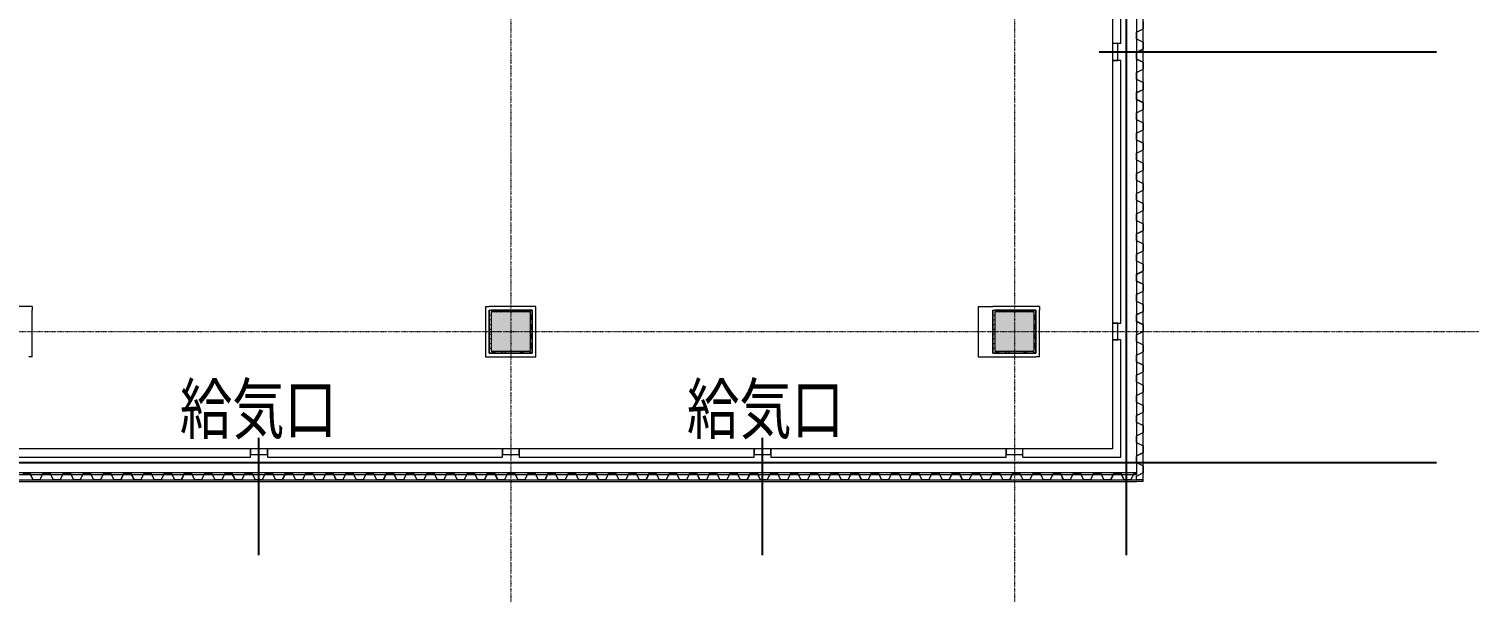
# Model space of a CAD drawing. Extents: x -32000 to 290600, y -29000 to 131250.
# Drawn here: x 243987 to 269727, y -4663 to 5416 of the extents above; entities that cross this region are included whole.
import ezdxf
from ezdxf.enums import TextEntityAlignment as Align

# ---------------------------------------------------------------- set-up
doc = ezdxf.new("R2010")
doc.units = 0
doc.header["$LTSCALE"] = 10
for name, pattern in [('H12PL2$0$JJP_三點線', [0.9, 0.3, -0.15, 0, -0.15, 0, -0.15, 0, -0.15]), ('XFM7P20ICA$0$CENTERK3', [2.749, 2.5, -0.083, 0.083, -0.083]), ('XFM7P20ICA$0$H12PL2$0$JJP_三點線', [0.9, 0.3, -0.15, 0, -0.15, 0, -0.15, 0, -0.15])]:
    doc.linetypes.add(name, pattern=pattern)
for name, color, linetype in [('H12PL2$0$A-WALL-EX', 252, 'Continuous'), ('H12PL2$0$A-WALL-IN', 252, 'Continuous'), ('H12PL2$0$S-COL', 252, 'Continuous'), ('H12PL2$0$S-GRID', 252, 'Continuous'), ('XFM7P20ICA$0$H12PL2$0$A-WALL-EX', 252, 'Continuous'), ('XFM7P20ICA$0$H12PL2$0$A-WALL-IN', 252, 'Continuous'), ('XFM7P20ICA$0$H12PL2$0$Hattch', 252, 'Continuous'), ('XFM7P20ICA$0$H12PL2$0$S-COL', 252, 'Continuous'), ('XFM7P20ICA$0$H12PL2$0$S-GRID', 252, 'Continuous'), ('XFM7P20ICA$0$K-SIN', 252, 'XFM7P20ICA$0$CENTERK3'), ('XFM7P20ICA$0$TEXT2', 252, 'Continuous')]:
    doc.layers.add(name, color=color, linetype=linetype)
doc.styles.add('XFM7P20ICA$0$TEXT', font='romans.shx', dxfattribs={"width": 0.85, "bigfont": 'BIGFONT.shx'})

# ---------------------------------------------------------------- blocks, each defined once
blk = doc.blocks.new('H12PL2')
at = {"layer": 'H12PL2$0$A-WALL-EX', "lineweight": 0, "flags": 128}
for points in [[(263780, 21040), (263780, -2565)], [(263900, -2685), (263900, 21040)], [(263780, -2565), (243220, -2565)], [(243100, -2685), (263780, -2685)], [(263900, -2685), (263780, -2685)]]:
    blk.add_lwpolyline(points, dxfattribs=at)
at = {"layer": 'H12PL2$0$A-WALL-IN', "lineweight": 0, "flags": 128}
for points in [[(263350, 7025), (263350, 5150)], [(263500, 5150), (263500, 7175)], [(263450, 5150), (263350, 5150)], [(263350, 5150), (263350, 4850)], [(263500, 5150), (263350, 5150)], [(263450, 4850), (263450, 5150)], [(263350, 4850), (263450, 4850)], [(263500, 4850), (263350, 4850)], [(263350, 4850), (263350, 150)], [(263500, 150), (263500, 4850)], [(244050, 450), (243215, 450)], [(244050, 450), (244050, 385)], [(244050, -450), (244050, 385)], [(252150, 450), (252215, 450)], [(252150, 450), (252150, -450)], [(252985, 450), (252215, 450)], [(252215, 385), (252985, 385)], [(252215, -385), (252215, 385)], [(252215, 385), (252250, 385)], [(252215, 385), (252215, -385)], [(252950, 385), (252250, 385)], [(252985, 385), (252950, 385)], [(253050, 450), (252985, 450)], [(252985, 385), (252985, -385)], [(252985, -350), (252985, 385)], [(253050, -385), (253050, 450)], [(260950, 450), (261215, 450)], [(260950, 450), (260950, -450)], [(262050, 450), (261215, 450)], [(261215, -385), (261215, 385)], [(261215, 385), (261985, 385)], [(261215, 385), (261250, 385)], [(261215, 385), (261215, -385)], [(261950, 385), (261250, 385)], [(261985, 385), (261950, 385)], [(261985, 385), (261985, -385)], [(261985, -350), (261985, 385)], [(262050, 450), (262050, 385)], [(262050, -450), (262050, 385)], [(263450, 150), (263350, 150)], [(263350, 150), (263350, -150)], [(263350, 150), (263500, 150)], [(263450, -150), (263450, 150)], [(263350, -150), (263450, -150)], [(263500, -150), (263350, -150)], [(263350, -150), (263350, -2100)], [(263500, -2100), (263500, -150)], [(244050, -450), (243985, -450)], [(252150, -450), (252215, -450)], [(252985, -385), (252215, -385)], [(252215, -385), (252250, -385)], [(252215, -450), (253050, -450)], [(252250, -385), (252985, -385)], [(252985, -385), (252985, -350)], [(253050, -450), (253050, -385)], [(260950, -450), (261215, -450)], [(261985, -385), (261215, -385)], [(261215, -385), (261250, -385)], [(261215, -450), (261985, -450)], [(261250, -385), (261985, -385)], [(261985, -385), (261985, -350)], [(262050, -450), (261985, -450)], [(247950, -2100), (243550, -2100)], [(243550, -2250), (247950, -2250)], [(248250, -2100), (247950, -2100)], [(247950, -2100), (247950, -2200)], [(247950, -2250), (247950, -2100)], [(247950, -2200), (248250, -2200)], [(248250, -2200), (248250, -2100)], [(252450, -2100), (248250, -2100)], [(248250, -2100), (248250, -2250)], [(248250, -2250), (252450, -2250)], [(252750, -2100), (252450, -2100)], [(252450, -2100), (252450, -2200)], [(252450, -2250), (252450, -2100)], [(252450, -2200), (252750, -2200)], [(252750, -2200), (252750, -2100)], [(256950, -2100), (252750, -2100)], [(252750, -2100), (252750, -2250)], [(252750, -2250), (256950, -2250)], [(257250, -2100), (256950, -2100)], [(256950, -2100), (256950, -2200)], [(256950, -2250), (256950, -2100)], [(256950, -2200), (257250, -2200)], [(257250, -2200), (257250, -2100)], [(261450, -2100), (257250, -2100)], [(257250, -2100), (257250, -2250)], [(257250, -2250), (261450, -2250)], [(261750, -2100), (261450, -2100)], [(261450, -2100), (261450, -2200)], [(261450, -2250), (261450, -2100)], [(261450, -2200), (261750, -2200)], [(261750, -2200), (261750, -2100)], [(263350, -2100), (261750, -2100)], [(261750, -2250), (261750, -2100)], [(261750, -2250), (263500, -2250)], [(263500, -2250), (263500, -2100)]]:
    blk.add_lwpolyline(points, dxfattribs=at)
at = {"layer": 'H12PL2$0$S-COL', "lineweight": 0, "flags": 128}
for points in [[(252250, -350), (252950, -350), (252950, 350), (252250, 350)], [(261250, -350), (261950, -350), (261950, 350), (261250, 350)]]:
    blk.add_lwpolyline(points, close=True, dxfattribs=at)
at = {"layer": 'H12PL2$0$S-GRID', "linetype": 'H12PL2$0$JJP_三點線', "lineweight": 0}
for p, q in [((252600, 128250), (252600, -28000)), ((261600, 128250), (261600, -28000)), ((-29000, 0), (289600, 0))]:
    blk.add_line(p, q, dxfattribs=at)
blk = doc.blocks.new('XFM7P20ICA$0$H12PL2')
at = {"layer": 'XFM7P20ICA$0$H12PL2$0$Hattch', "linetype": 'Continuous', "lineweight": 0}
for points in [[(252250, -350), (252950, -350), (252950, 350), (252250, 350)], [(261250, -350), (261950, -350), (261950, 350), (261250, 350)]]:
    blk.add_hatch(color=256, dxfattribs=at).paths.add_polyline_path(points)
at = {"layer": 'XFM7P20ICA$0$H12PL2$0$A-WALL-EX', "lineweight": 0, "flags": 128}
for points in [[(263780, 21075), (263780, -2530)], [(263900, -2650), (263900, 21075)], [(263780, -2530), (243220, -2530)], [(243100, -2650), (263780, -2650)], [(263900, -2650), (263780, -2650)]]:
    blk.add_lwpolyline(points, dxfattribs=at)
at = {"layer": 'XFM7P20ICA$0$H12PL2$0$A-WALL-IN', "lineweight": 0, "flags": 128}
for points in [[(263350, 7025), (263350, 5150)], [(263500, 5150), (263500, 7175)], [(263450, 5150), (263350, 5150)], [(263350, 5150), (263350, 4850)], [(263500, 5150), (263350, 5150)], [(263450, 4850), (263450, 5150)], [(263350, 4850), (263450, 4850)], [(263500, 4850), (263350, 4850)], [(263350, 4850), (263350, 150)], [(263500, 150), (263500, 4850)], [(244050, 450), (243215, 450)], [(244050, 450), (244050, 385)], [(244050, -450), (244050, 385)], [(252150, 450), (252215, 450)], [(252150, 450), (252150, -450)], [(252985, 450), (252215, 450)], [(252215, 385), (252985, 385)], [(252215, -385), (252215, 385)], [(252215, 385), (252250, 385)], [(252215, 385), (252215, -385)], [(252950, 385), (252250, 385)], [(252985, 385), (252950, 385)], [(253050, 450), (252985, 450)], [(252985, 385), (252985, -385)], [(252985, -350), (252985, 385)], [(253050, -385), (253050, 450)], [(260950, 450), (261215, 450)], [(260950, 450), (260950, -450)], [(262050, 450), (261215, 450)], [(261215, -385), (261215, 385)], [(261215, 385), (261985, 385)], [(261215, 385), (261250, 385)], [(261215, 385), (261215, -385)], [(261950, 385), (261250, 385)], [(261985, 385), (261950, 385)], [(261985, 385), (261985, -385)], [(261985, -350), (261985, 385)], [(262050, 450), (262050, 385)], [(262050, -450), (262050, 385)], [(263450, 150), (263350, 150)], [(263350, 150), (263350, -150)], [(263350, 150), (263500, 150)], [(263450, -150), (263450, 150)], [(263350, -150), (263450, -150)], [(263500, -150), (263350, -150)], [(263350, -150), (263350, -2100)], [(263500, -2100), (263500, -150)], [(244050, -450), (243985, -450)], [(252150, -450), (252215, -450)], [(252985, -385), (252215, -385)], [(252215, -385), (252250, -385)], [(252215, -450), (253050, -450)], [(252250, -385), (252985, -385)], [(252985, -385), (252985, -350)], [(253050, -450), (253050, -385)], [(260950, -450), (261215, -450)], [(261985, -385), (261215, -385)], [(261215, -385), (261250, -385)], [(261215, -450), (261985, -450)], [(261250, -385), (261985, -385)], [(261985, -385), (261985, -350)], [(262050, -450), (261985, -450)], [(247950, -2100), (243550, -2100)], [(243550, -2250), (247950, -2250)], [(248250, -2100), (247950, -2100)], [(247950, -2100), (247950, -2200)], [(247950, -2250), (247950, -2100)], [(247950, -2200), (248250, -2200)], [(248250, -2200), (248250, -2100)], [(252450, -2100), (248250, -2100)], [(248250, -2100), (248250, -2250)], [(248250, -2250), (252450, -2250)], [(252750, -2100), (252450, -2100)], [(252450, -2100), (252450, -2200)], [(252450, -2250), (252450, -2100)], [(252450, -2200), (252750, -2200)], [(252750, -2200), (252750, -2100)], [(256950, -2100), (252750, -2100)], [(252750, -2100), (252750, -2250)], [(252750, -2250), (256950, -2250)], [(257250, -2100), (256950, -2100)], [(256950, -2100), (256950, -2200)], [(256950, -2250), (256950, -2100)], [(256950, -2200), (257250, -2200)], [(257250, -2200), (257250, -2100)], [(261450, -2100), (257250, -2100)], [(257250, -2100), (257250, -2250)], [(257250, -2250), (261450, -2250)], [(261750, -2100), (261450, -2100)], [(261450, -2100), (261450, -2200)], [(261450, -2250), (261450, -2100)], [(261450, -2200), (261750, -2200)], [(261750, -2200), (261750, -2100)], [(263350, -2100), (261750, -2100)], [(261750, -2250), (261750, -2100)], [(261750, -2250), (263500, -2250)], [(263500, -2250), (263500, -2100)]]:
    blk.add_lwpolyline(points, dxfattribs=at)
at = {"layer": 'XFM7P20ICA$0$H12PL2$0$Hattch', "lineweight": 0}
for p, q in [((263780, 5356.41), (263898.32, 5415.57)), ((263781.68, 5355.38), (263900, 5414.54)), ((263900, 5539.33), (263900, 5415.57)), ((263780, 5236.41), (263780, 5356.41)), ((263780, 5236.41), (263898.32, 5177.25)), ((263781.68, 5237.45), (263781.68, 5355.38)), ((263781.68, 5237.45), (263900, 5178.29)), ((263898.32, 5055.57), (263898.32, 5177.25)), ((263900, 5178.29), (263900, 5054.54)), ((263780, 4995.38), (263898.32, 5054.54)), ((263780, 4875.38), (263780, 4995.38)), ((263781.68, 4994.34), (263900, 5053.5)), ((263781.68, 4876.41), (263781.68, 4994.34)), ((263780, 4875.38), (263898.32, 4816.22)), ((263780, 4634.34), (263898.32, 4693.5)), ((263780, 4514.34), (263780, 4634.34)), ((263781.68, 4876.41), (263900, 4817.25)), ((263781.68, 4633.3), (263900, 4692.46)), ((263781.68, 4515.38), (263781.68, 4633.3)), ((263898.32, 4694.54), (263898.32, 4816.22)), ((263900, 4817.25), (263900, 4693.5)), ((263780, 4514.34), (263898.32, 4455.18)), ((263781.68, 4515.38), (263900, 4456.22)), ((263898.32, 4333.5), (263898.32, 4455.18)), ((263900, 4456.22), (263900, 4332.46)), ((263780, 4273.3), (263898.32, 4332.46)), ((263780, 4153.3), (263780, 4273.3)), ((263780, 4153.3), (263898.32, 4094.14)), ((263781.68, 4272.26), (263900, 4331.42)), ((263781.68, 4154.34), (263781.68, 4272.26)), ((263781.68, 4154.34), (263900, 4095.18)), ((263780, 3912.26), (263898.32, 3971.42)), ((263780, 3792.26), (263780, 3912.26)), ((263781.68, 3911.22), (263900, 3970.38)), ((263781.68, 3793.3), (263781.68, 3911.22)), ((263898.32, 3972.46), (263898.32, 4094.14)), ((263900, 4095.18), (263900, 3971.42)), ((263780, 3792.26), (263898.32, 3733.1)), ((263780, 3551.22), (263898.32, 3610.38)), ((263781.68, 3793.3), (263900, 3734.14)), ((263781.68, 3550.18), (263900, 3609.34)), ((263898.32, 3611.42), (263898.32, 3733.1)), ((263900, 3734.14), (263900, 3610.38)), ((263780, 3431.22), (263780, 3551.22)), ((263780, 3431.22), (263898.32, 3372.06)), ((263781.68, 3432.26), (263781.68, 3550.18)), ((263781.68, 3432.26), (263900, 3373.1)), ((263898.32, 3250.38), (263898.32, 3372.06)), ((263900, 3373.1), (263900, 3249.34)), ((263780, 3190.18), (263898.32, 3249.34)), ((263780, 3070.18), (263780, 3190.18)), ((263781.68, 3189.15), (263900, 3248.31)), ((263781.68, 3071.22), (263781.68, 3189.15)), ((263780, 3070.18), (263898.32, 3011.02)), ((263780, 2829.15), (263898.32, 2888.31)), ((263781.68, 3071.22), (263900, 3012.06)), ((263781.68, 2828.11), (263900, 2887.27)), ((263898.32, 2889.34), (263898.32, 3011.02)), ((263900, 3012.06), (263900, 2888.31)), ((263780, 2709.15), (263780, 2829.15)), ((263780, 2709.15), (263898.32, 2649.99)), ((263781.68, 2710.18), (263781.68, 2828.11)), ((263781.68, 2710.18), (263900, 2651.02)), ((263898.32, 2528.31), (263898.32, 2649.99)), ((263900, 2651.02), (263900, 2527.27)), ((263780, 2468.11), (263898.32, 2527.27)), ((263780, 2348.11), (263780, 2468.11)), ((263780, 2348.11), (263898.32, 2288.95)), ((263781.68, 2467.07), (263900, 2526.23)), ((263781.68, 2349.15), (263781.68, 2467.07)), ((263781.68, 2349.15), (263900, 2289.99)), ((263780, 2107.07), (263898.32, 2166.23)), ((263780, 1987.07), (263780, 2107.07)), ((263781.68, 2106.03), (263900, 2165.19)), ((263781.68, 1988.11), (263781.68, 2106.03)), ((263898.32, 2167.27), (263898.32, 2288.95)), ((263900, 2289.99), (263900, 2166.23)), ((263780, 1987.07), (263898.32, 1927.91)), ((263780, 1746.03), (263898.32, 1805.19)), ((263781.68, 1988.11), (263900, 1928.95)), ((263781.68, 1744.99), (263900, 1804.15)), ((263898.32, 1806.23), (263898.32, 1927.91)), ((263900, 1928.95), (263900, 1805.19)), ((263780, 1626.03), (263780, 1746.03)), ((263780, 1626.03), (263898.32, 1566.87)), ((263781.68, 1627.07), (263781.68, 1744.99)), ((263781.68, 1627.07), (263900, 1567.91)), ((263898.32, 1445.19), (263898.32, 1566.87)), ((263900, 1567.91), (263900, 1444.15)), ((263780, 1384.99), (263898.32, 1444.15)), ((263780, 1264.99), (263780, 1384.99)), ((263781.68, 1383.95), (263900, 1443.11)), ((263781.68, 1266.03), (263781.68, 1383.95)), ((263780, 1264.99), (263898.32, 1205.83)), ((263780, 1023.95), (263898.32, 1083.11)), ((263781.68, 1266.03), (263900, 1206.87)), ((263781.68, 1022.92), (263900, 1082.08)), ((263898.32, 1084.15), (263898.32, 1205.83)), ((263900, 1206.87), (263900, 1083.11)), ((263780, 903.95), (263780, 1023.95)), ((263780, 903.95), (263898.32, 844.79)), ((263781.68, 904.99), (263781.68, 1022.92)), ((263781.68, 904.99), (263900, 845.83)), ((263898.32, 723.11), (263898.32, 844.79)), ((263900, 845.83), (263900, 722.08)), ((263780, 662.92), (263898.32, 722.08)), ((263780, 542.92), (263780, 662.92)), ((263780, 542.92), (263898.32, 483.76)), ((263781.68, 661.88), (263900, 721.04)), ((263781.68, 543.95), (263781.68, 661.88)), ((263781.68, 543.95), (263900, 484.79)), ((252215, 290.52), (252250, 301.28)), ((252224.62, 385), (252250, 377.2)), ((252250, 377.2), (252338.56, 350)), ((252422.48, 350), (252433.82, 356.49)), ((252433.82, 356.49), (252448.15, 369.92)), ((252448.15, 369.92), (252458.11, 385)), ((252502.29, 359.5), (252501.17, 350)), ((252509.03, 377.94), (252502.29, 359.5)), ((252513.69, 385), (252509.03, 377.94)), ((252724.62, 385), (252838.56, 350)), ((252922.48, 350), (252933.82, 356.49)), ((252933.82, 356.49), (252948.15, 369.92)), ((252948.15, 369.92), (252950, 372.72)), ((252950, 372.72), (252958.11, 385)), ((252958.97, 292.18), (252950, 305.76)), ((252965.71, 273.74), (252958.97, 292.18)), ((252968, 254.24), (252965.71, 273.74)), ((261215, 290.52), (261250, 301.28)), ((261224.62, 385), (261250, 377.2)), ((261250, 377.2), (261338.56, 350)), ((261422.48, 350), (261433.82, 356.49)), ((261433.82, 356.49), (261448.15, 369.92)), ((261448.15, 369.92), (261458.11, 385)), ((261502.29, 359.5), (261501.17, 350)), ((261509.03, 377.94), (261502.29, 359.5)), ((261513.69, 385), (261509.03, 377.94)), ((261724.62, 385), (261838.56, 350)), ((261922.48, 350), (261933.82, 356.49)), ((261933.82, 356.49), (261948.15, 369.92)), ((261948.15, 369.92), (261950, 372.72)), ((261950, 372.72), (261958.11, 385)), ((261958.97, 292.18), (261950, 305.76)), ((261965.71, 273.74), (261958.97, 292.18)), ((261968, 254.24), (261965.71, 273.74)), ((263780, 301.88), (263898.32, 361.04)), ((263780, 181.88), (263780, 301.88)), ((263781.68, 300.84), (263900, 360)), ((263781.68, 182.92), (263781.68, 300.84)), ((263898.32, 362.08), (263898.32, 483.76)), ((263900, 484.79), (263900, 361.04)), ((252215, 217.96), (252250, 207.2)), ((252215, 120.52), (252250, 131.28)), ((252215, 47.96), (252250, 37.2)), ((252950, 202.72), (252958.97, 216.3)), ((252958.97, 122.18), (252950, 135.76)), ((252950, 32.72), (252958.97, 46.3)), ((252958.97, 216.3), (252965.71, 234.74)), ((252965.71, 103.74), (252958.97, 122.18)), ((252958.97, 46.3), (252965.71, 64.74)), ((252965.71, 234.74), (252968, 254.24)), ((252968, 84.24), (252965.71, 103.74)), ((252965.71, 64.74), (252968, 84.24)), ((261215, 217.96), (261250, 207.2)), ((261215, 120.52), (261250, 131.28)), ((261215, 47.96), (261250, 37.2)), ((261950, 202.72), (261958.97, 216.3)), ((261958.97, 122.18), (261950, 135.76)), ((261950, 32.72), (261958.97, 46.3)), ((261958.97, 216.3), (261965.71, 234.74)), ((261965.71, 103.74), (261958.97, 122.18)), ((261958.97, 46.3), (261965.71, 64.74)), ((261965.71, 234.74), (261968, 254.24)), ((261968, 84.24), (261965.71, 103.74)), ((261965.71, 64.74), (261968, 84.24)), ((263780, 181.88), (263898.32, 122.72)), ((263781.68, 182.92), (263900, 123.76)), ((263898.32, 1.04), (263898.32, 122.72)), ((263900, 123.76), (263900, 0)), ((252215, -49.48), (252250, -38.72)), ((252215, -122.04), (252250, -132.8)), ((252215, -219.48), (252250, -208.72)), ((252958.97, -47.82), (252950, -34.24)), ((252950, -137.28), (252958.97, -123.7)), ((252958.97, -217.82), (252950, -204.24)), ((252965.71, -66.26), (252958.97, -47.82)), ((252958.97, -123.7), (252965.71, -105.26)), ((252965.71, -236.26), (252958.97, -217.82)), ((252968, -85.76), (252965.71, -66.26)), ((252965.71, -105.26), (252968, -85.76)), ((252968, -255.76), (252965.71, -236.26)), ((252965.71, -275.26), (252968, -255.76)), ((261215, -49.48), (261250, -38.72)), ((261215, -122.04), (261250, -132.8)), ((261215, -219.48), (261250, -208.72)), ((261958.97, -47.82), (261950, -34.24)), ((261950, -137.28), (261958.97, -123.7)), ((261958.97, -217.82), (261950, -204.24)), ((261965.71, -66.26), (261958.97, -47.82)), ((261958.97, -123.7), (261965.71, -105.26)), ((261965.71, -236.26), (261958.97, -217.82)), ((261968, -85.76), (261965.71, -66.26)), ((261965.71, -105.26), (261968, -85.76)), ((261968, -255.76), (261965.71, -236.26)), ((261965.71, -275.26), (261968, -255.76)), ((263780, -59.16), (263898.32, 0)), ((263780, -179.16), (263780, -59.16)), ((263780, -179.16), (263898.32, -238.32)), ((263781.68, -60.2), (263900, -1.04)), ((263781.68, -178.12), (263781.68, -60.2)), ((263781.68, -178.12), (263900, -237.28)), ((263898.32, -360), (263898.32, -238.32)), ((263900, -237.28), (263900, -361.04)), ((252215, -292.04), (252250, -302.8)), ((252229.57, -385), (252250, -378.72)), ((252250, -378.72), (252343.51, -350)), ((252433.82, -358.01), (252419.82, -350)), ((252448.15, -371.44), (252433.82, -358.01)), ((252457.11, -385), (252448.15, -371.44)), ((252501, -350), (252502.29, -361.02)), ((252502.29, -361.02), (252509.03, -379.46)), ((252509.03, -379.46), (252512.69, -385)), ((252729.57, -385), (252843.51, -350)), ((252933.82, -358.01), (252919.82, -350)), ((252948.15, -371.44), (252933.82, -358.01)), ((252950, -374.24), (252948.15, -371.44)), ((252950, -307.28), (252958.97, -293.7)), ((252957.11, -385), (252950, -374.24)), ((252958.97, -293.7), (252965.71, -275.26)), ((261215, -292.04), (261250, -302.8)), ((261229.57, -385), (261250, -378.72)), ((261250, -378.72), (261343.51, -350)), ((261433.82, -358.01), (261419.82, -350)), ((261448.15, -371.44), (261433.82, -358.01)), ((261457.11, -385), (261448.15, -371.44)), ((261501, -350), (261502.29, -361.02)), ((261502.29, -361.02), (261509.03, -379.46)), ((261509.03, -379.46), (261512.69, -385)), ((261729.57, -385), (261843.51, -350)), ((261933.82, -358.01), (261919.82, -350)), ((261948.15, -371.44), (261933.82, -358.01)), ((261950, -374.24), (261948.15, -371.44)), ((261950, -307.28), (261958.97, -293.7)), ((261957.11, -385), (261950, -374.24)), ((261958.97, -293.7), (261965.71, -275.26)), ((263780, -420.2), (263898.32, -361.04)), ((263780, -540.2), (263780, -420.2)), ((263781.68, -421.24), (263900, -362.08)), ((263781.68, -539.16), (263781.68, -421.24)), ((263780, -540.2), (263898.32, -599.36)), ((263780, -781.24), (263898.32, -722.08)), ((263781.68, -539.16), (263900, -598.32)), ((263781.68, -782.27), (263900, -723.11)), ((263898.32, -721.04), (263898.32, -599.36)), ((263900, -598.32), (263900, -722.08)), ((263780, -901.24), (263780, -781.24)), ((263780, -901.24), (263898.32, -960.4)), ((263781.68, -900.2), (263781.68, -782.27)), ((263781.68, -900.2), (263900, -959.36)), ((263898.32, -1082.08), (263898.32, -960.4)), ((263900, -959.36), (263900, -1083.11)), ((263780, -1142.27), (263898.32, -1083.11)), ((263780, -1262.27), (263780, -1142.27)), ((263780, -1262.27), (263898.32, -1321.43)), ((263781.68, -1143.31), (263900, -1084.15)), ((263781.68, -1261.24), (263781.68, -1143.31)), ((263781.68, -1261.24), (263900, -1320.4)), ((263780, -1503.31), (263898.32, -1444.15)), ((263780, -1623.31), (263780, -1503.31)), ((263781.68, -1504.35), (263900, -1445.19)), ((263781.68, -1622.27), (263781.68, -1504.35)), ((263898.32, -1443.11), (263898.32, -1321.43)), ((263900, -1320.4), (263900, -1444.15)), ((263780, -1623.31), (263898.32, -1682.47)), ((263781.68, -1622.27), (263900, -1681.43)), ((263898.32, -1804.15), (263898.32, -1682.47)), ((263900, -1681.43), (263900, -1805.19)), ((263780, -1864.35), (263898.32, -1805.19)), ((263780, -1984.35), (263780, -1864.35)), ((263780, -1984.35), (263898.32, -2043.51)), ((263781.68, -1865.39), (263900, -1806.23)), ((263781.68, -1983.31), (263781.68, -1865.39)), ((263781.68, -1983.31), (263900, -2042.47)), ((263898.32, -2165.19), (263898.32, -2043.51)), ((263900, -2042.47), (263900, -2166.23)), ((263780, -2225.39), (263898.32, -2166.23)), ((263780, -2345.39), (263780, -2225.39)), ((263781.68, -2226.43), (263900, -2167.27)), ((263781.68, -2344.35), (263781.68, -2226.43)), ((243882.73, -2530), (244002.73, -2530)), ((243883.77, -2531.68), (244001.69, -2531.68)), ((244001.69, -2531.68), (244060.85, -2650)), ((244002.73, -2530), (244061.89, -2648.32)), ((244243.77, -2530), (244184.61, -2648.32)), ((244244.81, -2531.68), (244185.65, -2650)), ((244243.77, -2530), (244363.77, -2530)), ((244244.81, -2531.68), (244362.73, -2531.68)), ((244362.73, -2531.68), (244421.89, -2650)), ((244363.77, -2530), (244422.93, -2648.32)), ((244604.81, -2530), (244545.65, -2648.32)), ((244605.84, -2531.68), (244546.68, -2650)), ((244604.81, -2530), (244724.81, -2530)), ((244605.84, -2531.68), (244723.77, -2531.68)), ((244723.77, -2531.68), (244782.93, -2650)), ((244724.81, -2530), (244783.97, -2648.32)), ((244965.84, -2530), (244906.68, -2648.32)), ((244966.88, -2531.68), (244907.72, -2650)), ((244965.84, -2530), (245085.84, -2530)), ((244966.88, -2531.68), (245084.81, -2531.68)), ((245084.81, -2531.68), (245143.97, -2650)), ((245085.84, -2530), (245145, -2648.32)), ((245326.88, -2530), (245267.72, -2648.32)), ((245327.92, -2531.68), (245268.76, -2650)), ((245326.88, -2530), (245446.88, -2530)), ((245327.92, -2531.68), (245445.84, -2531.68)), ((245445.84, -2531.68), (245505, -2650)), ((245446.88, -2530), (245506.04, -2648.32)), ((245687.92, -2530), (245628.76, -2648.32)), ((245688.96, -2531.68), (245629.8, -2650)), ((245687.92, -2530), (245807.92, -2530)), ((245688.96, -2531.68), (245806.88, -2531.68)), ((245806.88, -2531.68), (245866.04, -2650)), ((245807.92, -2530), (245867.08, -2648.32)), ((246048.96, -2530), (245989.8, -2648.32)), ((246050, -2531.68), (245990.84, -2650)), ((246048.96, -2530), (246168.96, -2530)), ((246050, -2531.68), (246167.92, -2531.68)), ((246167.92, -2531.68), (246227.08, -2650)), ((246168.96, -2530), (246228.12, -2648.32)), ((246410, -2530), (246350.84, -2648.32)), ((246411.04, -2531.68), (246351.88, -2650)), ((246410, -2530), (246530, -2530)), ((246411.04, -2531.68), (246528.96, -2531.68)), ((246528.96, -2531.68), (246588.12, -2650)), ((246530, -2530), (246589.16, -2648.32)), ((246771.04, -2530), (246711.88, -2648.32)), ((246772.07, -2531.68), (246712.91, -2650)), ((246771.04, -2530), (246891.04, -2530)), ((246772.07, -2531.68), (246890, -2531.68)), ((246890, -2531.68), (246949.16, -2650)), ((246891.04, -2530), (246950.2, -2648.32)), ((247132.07, -2530), (247072.91, -2648.32)), ((247133.11, -2531.68), (247073.95, -2650)), ((247132.07, -2530), (247252.07, -2530)), ((247133.11, -2531.68), (247251.04, -2531.68)), ((247251.04, -2531.68), (247310.2, -2650)), ((247252.07, -2530), (247311.23, -2648.32)), ((247493.11, -2530), (247433.95, -2648.32)), ((247494.15, -2531.68), (247434.99, -2650)), ((247493.11, -2530), (247613.11, -2530)), ((247494.15, -2531.68), (247612.07, -2531.68)), ((247612.07, -2531.68), (247671.23, -2650)), ((247613.11, -2530), (247672.27, -2648.32)), ((247854.15, -2530), (247794.99, -2648.32)), ((247855.19, -2531.68), (247796.03, -2650)), ((247854.15, -2530), (247974.15, -2530)), ((247855.19, -2531.68), (247973.11, -2531.68)), ((247973.11, -2531.68), (248032.27, -2650)), ((247974.15, -2530), (248033.31, -2648.32)), ((248215.19, -2530), (248156.03, -2648.32)), ((248216.23, -2531.68), (248157.07, -2650)), ((248215.19, -2530), (248335.19, -2530)), ((248216.23, -2531.68), (248334.15, -2531.68)), ((248334.15, -2531.68), (248393.31, -2650)), ((248335.19, -2530), (248394.35, -2648.32)), ((248576.23, -2530), (248517.07, -2648.32)), ((248577.26, -2531.68), (248518.1, -2650)), ((248576.23, -2530), (248696.23, -2530)), ((248577.26, -2531.68), (248695.19, -2531.68)), ((248695.19, -2531.68), (248754.35, -2650)), ((248696.23, -2530), (248755.39, -2648.32)), ((248937.26, -2530), (248878.1, -2648.32)), ((248938.3, -2531.68), (248879.14, -2650)), ((248937.26, -2530), (249057.26, -2530)), ((248938.3, -2531.68), (249056.23, -2531.68)), ((249056.23, -2531.68), (249115.39, -2650)), ((249057.26, -2530), (249116.42, -2648.32)), ((249298.3, -2530), (249239.14, -2648.32)), ((249299.34, -2531.68), (249240.18, -2650)), ((249298.3, -2530), (249418.3, -2530)), ((249299.34, -2531.68), (249417.26, -2531.68)), ((249417.26, -2531.68), (249476.42, -2650)), ((249418.3, -2530), (249477.46, -2648.32)), ((249659.34, -2530), (249600.18, -2648.32)), ((249660.38, -2531.68), (249601.22, -2650)), ((249659.34, -2530), (249779.34, -2530)), ((249660.38, -2531.68), (249778.3, -2531.68)), ((249778.3, -2531.68), (249837.46, -2650)), ((249779.34, -2530), (249838.5, -2648.32)), ((250020.38, -2530), (249961.22, -2648.32)), ((250021.42, -2531.68), (249962.26, -2650)), ((250020.38, -2530), (250140.38, -2530)), ((250021.42, -2531.68), (250139.34, -2531.68)), ((250139.34, -2531.68), (250198.5, -2650)), ((250140.38, -2530), (250199.54, -2648.32)), ((250381.42, -2530), (250322.26, -2648.32)), ((250382.46, -2531.68), (250323.3, -2650)), ((250381.42, -2530), (250501.42, -2530)), ((250382.46, -2531.68), (250500.38, -2531.68)), ((250500.38, -2531.68), (250559.54, -2650)), ((250501.42, -2530), (250560.58, -2648.32)), ((250742.46, -2530), (250683.3, -2648.32)), ((250743.49, -2531.68), (250684.33, -2650)), ((250742.46, -2530), (250862.46, -2530)), ((250743.49, -2531.68), (250861.42, -2531.68)), ((250861.42, -2531.68), (250920.58, -2650)), ((250862.46, -2530), (250921.62, -2648.32)), ((251103.49, -2530), (251044.33, -2648.32)), ((251104.53, -2531.68), (251045.37, -2650)), ((251103.49, -2530), (251223.49, -2530)), ((251104.53, -2531.68), (251222.46, -2531.68)), ((251222.46, -2531.68), (251281.62, -2650)), ((251223.49, -2530), (251282.65, -2648.32)), ((251464.53, -2530), (251405.37, -2648.32)), ((251465.57, -2531.68), (251406.41, -2650)), ((251464.53, -2530), (251584.53, -2530)), ((251465.57, -2531.68), (251583.49, -2531.68)), ((251583.49, -2531.68), (251642.65, -2650)), ((251584.53, -2530), (251643.69, -2648.32)), ((251825.57, -2530), (251766.41, -2648.32)), ((251826.61, -2531.68), (251767.45, -2650)), ((251825.57, -2530), (251945.57, -2530)), ((251826.61, -2531.68), (251944.53, -2531.68)), ((251944.53, -2531.68), (252003.69, -2650)), ((251945.57, -2530), (252004.73, -2648.32)), ((252186.61, -2530), (252127.45, -2648.32)), ((252187.65, -2531.68), (252128.49, -2650)), ((252186.61, -2530), (252306.61, -2530)), ((252187.65, -2531.68), (252305.57, -2531.68)), ((252305.57, -2531.68), (252364.73, -2650)), ((252306.61, -2530), (252365.77, -2648.32)), ((252547.65, -2530), (252488.49, -2648.32)), ((252548.69, -2531.68), (252489.53, -2650)), ((252547.65, -2530), (252667.65, -2530)), ((252548.69, -2531.68), (252666.61, -2531.68)), ((252666.61, -2531.68), (252725.77, -2650)), ((252667.65, -2530), (252726.81, -2648.32)), ((252908.69, -2530), (252849.53, -2648.32)), ((252909.72, -2531.68), (252850.56, -2650)), ((252908.69, -2530), (253028.69, -2530)), ((252909.72, -2531.68), (253027.65, -2531.68)), ((253027.65, -2531.68), (253086.81, -2650)), ((253028.69, -2530), (253087.85, -2648.32)), ((253269.72, -2530), (253210.56, -2648.32)), ((253270.76, -2531.68), (253211.6, -2650)), ((253269.72, -2530), (253389.72, -2530)), ((253270.76, -2531.68), (253388.69, -2531.68)), ((253388.69, -2531.68), (253447.85, -2650)), ((253389.72, -2530), (253448.88, -2648.32)), ((253630.76, -2530), (253571.6, -2648.32)), ((253631.8, -2531.68), (253572.64, -2650)), ((253630.76, -2530), (253750.76, -2530)), ((253631.8, -2531.68), (253749.72, -2531.68)), ((253749.72, -2531.68), (253808.88, -2650)), ((253750.76, -2530), (253809.92, -2648.32)), ((253991.8, -2530), (253932.64, -2648.32)), ((253992.84, -2531.68), (253933.68, -2650)), ((253991.8, -2530), (254111.8, -2530)), ((253992.84, -2531.68), (254110.76, -2531.68)), ((254110.76, -2531.68), (254169.92, -2650)), ((254111.8, -2530), (254170.96, -2648.32)), ((254352.84, -2530), (254293.68, -2648.32)), ((254353.88, -2531.68), (254294.72, -2650)), ((254352.84, -2530), (254472.84, -2530)), ((254353.88, -2531.68), (254471.8, -2531.68)), ((254471.8, -2531.68), (254530.96, -2650)), ((254472.84, -2530), (254532, -2648.32)), ((254713.88, -2530), (254654.72, -2648.32)), ((254714.92, -2531.68), (254655.76, -2650)), ((254713.88, -2530), (254833.88, -2530)), ((254714.92, -2531.68), (254832.84, -2531.68)), ((254832.84, -2531.68), (254892, -2650)), ((254833.88, -2530), (254893.04, -2648.32)), ((255074.92, -2530), (255015.76, -2648.32)), ((255075.95, -2531.68), (255016.79, -2650)), ((255074.92, -2530), (255194.92, -2530)), ((255075.95, -2531.68), (255193.88, -2531.68)), ((255193.88, -2531.68), (255253.04, -2650)), ((255194.92, -2530), (255254.08, -2648.32)), ((255435.95, -2530), (255376.79, -2648.32)), ((255436.99, -2531.68), (255377.83, -2650)), ((255435.95, -2530), (255555.95, -2530)), ((255436.99, -2531.68), (255554.92, -2531.68)), ((255554.92, -2531.68), (255614.08, -2650)), ((255555.95, -2530), (255615.11, -2648.32)), ((255796.99, -2530), (255737.83, -2648.32)), ((255798.03, -2531.68), (255738.87, -2650)), ((255796.99, -2530), (255916.99, -2530)), ((255798.03, -2531.68), (255915.95, -2531.68)), ((255915.95, -2531.68), (255975.11, -2650)), ((255916.99, -2530), (255976.15, -2648.32)), ((256158.03, -2530), (256098.87, -2648.32)), ((256159.07, -2531.68), (256099.91, -2650)), ((256158.03, -2530), (256278.03, -2530)), ((256159.07, -2531.68), (256276.99, -2531.68)), ((256276.99, -2531.68), (256336.15, -2650)), ((256278.03, -2530), (256337.19, -2648.32)), ((256519.07, -2530), (256459.91, -2648.32)), ((256520.11, -2531.68), (256460.95, -2650)), ((256519.07, -2530), (256639.07, -2530)), ((256520.11, -2531.68), (256638.03, -2531.68)), ((256638.03, -2531.68), (256697.19, -2650)), ((256639.07, -2530), (256698.23, -2648.32)), ((256880.11, -2530), (256820.95, -2648.32)), ((256881.15, -2531.68), (256821.99, -2650)), ((256880.11, -2530), (257000.11, -2530)), ((256881.15, -2531.68), (256999.07, -2531.68)), ((256999.07, -2531.68), (257058.23, -2650)), ((257000.11, -2530), (257059.27, -2648.32)), ((257241.15, -2530), (257181.99, -2648.32)), ((257242.18, -2531.68), (257183.02, -2650)), ((257241.15, -2530), (257361.15, -2530)), ((257242.18, -2531.68), (257360.11, -2531.68)), ((257360.11, -2531.68), (257419.27, -2650)), ((257361.15, -2530), (257420.31, -2648.32)), ((257602.18, -2530), (257543.02, -2648.32)), ((257603.22, -2531.68), (257544.06, -2650)), ((257602.18, -2530), (257722.18, -2530)), ((257603.22, -2531.68), (257721.15, -2531.68)), ((257721.15, -2531.68), (257780.31, -2650)), ((257722.18, -2530), (257781.34, -2648.32)), ((257963.22, -2530), (257904.06, -2648.32)), ((257964.26, -2531.68), (257905.1, -2650)), ((257963.22, -2530), (258083.22, -2530)), ((257964.26, -2531.68), (258082.18, -2531.68)), ((258082.18, -2531.68), (258141.34, -2650)), ((258083.22, -2530), (258142.38, -2648.32)), ((258324.26, -2530), (258265.1, -2648.32)), ((258325.3, -2531.68), (258266.14, -2650)), ((258324.26, -2530), (258444.26, -2530)), ((258325.3, -2531.68), (258443.22, -2531.68)), ((258443.22, -2531.68), (258502.38, -2650)), ((258444.26, -2530), (258503.42, -2648.32)), ((258685.3, -2530), (258626.14, -2648.32)), ((258686.34, -2531.68), (258627.18, -2650)), ((258685.3, -2530), (258805.3, -2530)), ((258686.34, -2531.68), (258804.26, -2531.68)), ((258804.26, -2531.68), (258863.42, -2650)), ((258805.3, -2530), (258864.46, -2648.32)), ((259046.34, -2530), (258987.18, -2648.32)), ((259047.38, -2531.68), (258988.22, -2650)), ((259046.34, -2530), (259166.34, -2530)), ((259047.38, -2531.68), (259165.3, -2531.68)), ((259165.3, -2531.68), (259224.46, -2650)), ((259166.34, -2530), (259225.5, -2648.32)), ((259407.38, -2530), (259348.22, -2648.32)), ((259408.41, -2531.68), (259349.25, -2650)), ((259407.38, -2530), (259527.38, -2530)), ((259408.41, -2531.68), (259526.34, -2531.68)), ((259526.34, -2531.68), (259585.5, -2650)), ((259527.38, -2530), (259586.54, -2648.32)), ((259768.41, -2530), (259709.25, -2648.32)), ((259769.45, -2531.68), (259710.29, -2650)), ((259768.41, -2530), (259888.41, -2530)), ((259769.45, -2531.68), (259887.38, -2531.68)), ((259887.38, -2531.68), (259946.54, -2650)), ((259888.41, -2530), (259947.57, -2648.32)), ((260129.45, -2530), (260070.29, -2648.32)), ((260130.49, -2531.68), (260071.33, -2650)), ((260129.45, -2530), (260249.45, -2530)), ((260130.49, -2531.68), (260248.41, -2531.68)), ((260248.41, -2531.68), (260307.57, -2650)), ((260249.45, -2530), (260308.61, -2648.32)), ((260490.49, -2530), (260431.33, -2648.32)), ((260491.53, -2531.68), (260432.37, -2650)), ((260490.49, -2530), (260610.49, -2530)), ((260491.53, -2531.68), (260609.45, -2531.68)), ((260609.45, -2531.68), (260668.61, -2650)), ((260610.49, -2530), (260669.65, -2648.32)), ((260851.53, -2530), (260792.37, -2648.32)), ((260852.57, -2531.68), (260793.41, -2650)), ((260851.53, -2530), (260971.53, -2530)), ((260852.57, -2531.68), (260970.49, -2531.68)), ((260970.49, -2531.68), (261029.65, -2650)), ((260971.53, -2530), (261030.69, -2648.32)), ((261212.57, -2530), (261153.41, -2648.32)), ((261213.61, -2531.68), (261154.45, -2650)), ((261212.57, -2530), (261332.57, -2530)), ((261213.61, -2531.68), (261331.53, -2531.68)), ((261331.53, -2531.68), (261390.69, -2650)), ((261332.57, -2530), (261391.73, -2648.32)), ((261573.61, -2530), (261514.45, -2648.32)), ((261574.64, -2531.68), (261515.48, -2650)), ((261573.61, -2530), (261693.61, -2530)), ((261574.64, -2531.68), (261692.57, -2531.68)), ((261692.57, -2531.68), (261751.73, -2650)), ((261693.61, -2530), (261752.77, -2648.32)), ((261934.64, -2530), (261875.48, -2648.32)), ((261935.68, -2531.68), (261876.52, -2650)), ((261934.64, -2530), (262054.64, -2530)), ((261935.68, -2531.68), (262053.61, -2531.68)), ((262053.61, -2531.68), (262112.77, -2650)), ((262054.64, -2530), (262113.8, -2648.32)), ((262295.68, -2530), (262236.52, -2648.32)), ((262296.72, -2531.68), (262237.56, -2650)), ((262295.68, -2530), (262415.68, -2530)), ((262296.72, -2531.68), (262414.64, -2531.68)), ((262414.64, -2531.68), (262473.8, -2650)), ((262415.68, -2530), (262474.84, -2648.32)), ((262656.72, -2530), (262597.56, -2648.32)), ((262657.76, -2531.68), (262598.6, -2650)), ((262656.72, -2530), (262776.72, -2530)), ((262657.76, -2531.68), (262775.68, -2531.68)), ((262775.68, -2531.68), (262834.84, -2650)), ((262776.72, -2530), (262835.88, -2648.32)), ((263017.76, -2530), (262958.6, -2648.32)), ((263018.8, -2531.68), (262959.64, -2650)), ((263017.76, -2530), (263137.76, -2530)), ((263018.8, -2531.68), (263136.72, -2531.68)), ((263136.72, -2531.68), (263195.88, -2650)), ((263137.76, -2530), (263196.92, -2648.32)), ((263378.8, -2530), (263319.64, -2648.32)), ((263379.84, -2531.68), (263320.68, -2650)), ((263378.8, -2530), (263498.8, -2530)), ((263379.84, -2531.68), (263497.76, -2531.68)), ((263497.76, -2531.68), (263556.92, -2650)), ((263498.8, -2530), (263557.96, -2648.32)), ((263739.84, -2530), (263680.68, -2648.32)), ((263740.87, -2531.68), (263681.71, -2650)), ((263740.87, -2531.68), (263780, -2531.68)), ((263780, -2345.39), (263898.32, -2404.55)), ((263780, -2586.43), (263817.62, -2567.62)), ((263781.68, -2344.35), (263900, -2403.51)), ((263781.68, -2587.47), (263818.87, -2568.87)), ((263817.62, -2567.62), (263892.86, -2530)), ((263818.87, -2568.87), (263896.61, -2530)), ((263892.86, -2530), (263898.32, -2527.27)), ((263896.61, -2530), (263900, -2528.31)), ((263898.32, -2526.23), (263898.32, -2404.55)), ((263900, -2403.51), (263900, -2527.27)), ((244185.65, -2650), (244061.89, -2650)), ((244062.93, -2648.32), (244184.61, -2648.32)), ((244546.68, -2650), (244422.93, -2650)), ((244423.97, -2648.32), (244545.65, -2648.32)), ((244907.72, -2650), (244783.97, -2650)), ((244785, -2648.32), (244906.68, -2648.32)), ((245268.76, -2650), (245145, -2650)), ((245146.04, -2648.32), (245267.72, -2648.32)), ((245629.8, -2650), (245506.04, -2650)), ((245507.08, -2648.32), (245628.76, -2648.32)), ((245990.84, -2650), (245867.08, -2650)), ((245868.12, -2648.32), (245989.8, -2648.32)), ((246351.88, -2650), (246228.12, -2650)), ((246229.16, -2648.32), (246350.84, -2648.32)), ((246712.91, -2650), (246589.16, -2650)), ((246590.2, -2648.32), (246711.88, -2648.32)), ((247073.95, -2650), (246950.2, -2650)), ((246951.23, -2648.32), (247072.91, -2648.32)), ((247434.99, -2650), (247311.23, -2650)), ((247312.27, -2648.32), (247433.95, -2648.32)), ((247796.03, -2650), (247672.27, -2650)), ((247673.31, -2648.32), (247794.99, -2648.32)), ((248157.07, -2650), (248033.31, -2650)), ((248034.35, -2648.32), (248156.03, -2648.32)), ((248518.1, -2650), (248394.35, -2650)), ((248395.39, -2648.32), (248517.07, -2648.32)), ((248879.14, -2650), (248755.39, -2650)), ((248756.42, -2648.32), (248878.1, -2648.32)), ((249240.18, -2650), (249116.42, -2650)), ((249117.46, -2648.32), (249239.14, -2648.32)), ((249601.22, -2650), (249477.46, -2650)), ((249478.5, -2648.32), (249600.18, -2648.32)), ((249962.26, -2650), (249838.5, -2650)), ((249839.54, -2648.32), (249961.22, -2648.32)), ((250323.3, -2650), (250199.54, -2650)), ((250200.58, -2648.32), (250322.26, -2648.32)), ((250684.33, -2650), (250560.58, -2650)), ((250561.62, -2648.32), (250683.3, -2648.32)), ((251045.37, -2650), (250921.62, -2650)), ((250922.65, -2648.32), (251044.33, -2648.32)), ((251406.41, -2650), (251282.65, -2650)), ((251283.69, -2648.32), (251405.37, -2648.32)), ((251767.45, -2650), (251643.69, -2650)), ((251644.73, -2648.32), (251766.41, -2648.32)), ((252128.49, -2650), (252004.73, -2650)), ((252005.77, -2648.32), (252127.45, -2648.32)), ((252489.53, -2650), (252365.77, -2650)), ((252366.81, -2648.32), (252488.49, -2648.32)), ((252850.56, -2650), (252726.81, -2650)), ((252727.85, -2648.32), (252849.53, -2648.32)), ((253211.6, -2650), (253087.85, -2650)), ((253088.88, -2648.32), (253210.56, -2648.32)), ((253572.64, -2650), (253448.88, -2650)), ((253449.92, -2648.32), (253571.6, -2648.32)), ((253933.68, -2650), (253809.92, -2650)), ((253810.96, -2648.32), (253932.64, -2648.32)), ((254294.72, -2650), (254170.96, -2650)), ((254172, -2648.32), (254293.68, -2648.32)), ((254655.76, -2650), (254532, -2650)), ((254533.04, -2648.32), (254654.72, -2648.32)), ((255016.79, -2650), (254893.04, -2650)), ((254894.08, -2648.32), (255015.76, -2648.32)), ((255377.83, -2650), (255254.08, -2650)), ((255255.11, -2648.32), (255376.79, -2648.32)), ((255738.87, -2650), (255615.11, -2650)), ((255616.15, -2648.32), (255737.83, -2648.32)), ((256099.91, -2650), (255976.15, -2650)), ((255977.19, -2648.32), (256098.87, -2648.32)), ((256460.95, -2650), (256337.19, -2650)), ((256338.23, -2648.32), (256459.91, -2648.32)), ((256821.99, -2650), (256698.23, -2650)), ((256699.27, -2648.32), (256820.95, -2648.32)), ((257183.02, -2650), (257059.27, -2650)), ((257060.31, -2648.32), (257181.99, -2648.32)), ((257544.06, -2650), (257420.31, -2650)), ((257421.34, -2648.32), (257543.02, -2648.32)), ((257905.1, -2650), (257781.34, -2650)), ((257782.38, -2648.32), (257904.06, -2648.32)), ((258266.14, -2650), (258142.38, -2650)), ((258143.42, -2648.32), (258265.1, -2648.32)), ((258627.18, -2650), (258503.42, -2650)), ((258504.46, -2648.32), (258626.14, -2648.32)), ((258988.22, -2650), (258864.46, -2650)), ((258865.5, -2648.32), (258987.18, -2648.32)), ((259349.25, -2650), (259225.5, -2650)), ((259226.54, -2648.32), (259348.22, -2648.32)), ((259710.29, -2650), (259586.54, -2650)), ((259587.57, -2648.32), (259709.25, -2648.32)), ((260071.33, -2650), (259947.57, -2650)), ((259948.61, -2648.32), (260070.29, -2648.32)), ((260432.37, -2650), (260308.61, -2650)), ((260309.65, -2648.32), (260431.33, -2648.32)), ((260793.41, -2650), (260669.65, -2650)), ((260670.69, -2648.32), (260792.37, -2648.32)), ((261154.45, -2650), (261030.69, -2650)), ((261031.73, -2648.32), (261153.41, -2648.32)), ((261515.48, -2650), (261391.73, -2650)), ((261392.77, -2648.32), (261514.45, -2648.32)), ((261876.52, -2650), (261752.77, -2650)), ((261753.8, -2648.32), (261875.48, -2648.32)), ((262237.56, -2650), (262113.8, -2650)), ((262114.84, -2648.32), (262236.52, -2648.32)), ((262598.6, -2650), (262474.84, -2650)), ((262475.88, -2648.32), (262597.56, -2648.32)), ((262959.64, -2650), (262835.88, -2650)), ((262836.92, -2648.32), (262958.6, -2648.32)), ((263320.68, -2650), (263196.92, -2650)), ((263197.96, -2648.32), (263319.64, -2648.32)), ((263559, -2648.32), (263680.68, -2648.32)), ((263781.68, -2650), (263781.68, -2587.47))]:
    blk.add_line(p, q, dxfattribs=at)
at = {"layer": 'XFM7P20ICA$0$H12PL2$0$S-COL', "lineweight": 0, "flags": 128}
for points in [[(252250, -350), (252950, -350), (252950, 350), (252250, 350)], [(261250, -350), (261950, -350), (261950, 350), (261250, 350)]]:
    blk.add_lwpolyline(points, close=True, dxfattribs=at)
at = {"layer": 'XFM7P20ICA$0$H12PL2$0$S-GRID', "linetype": 'XFM7P20ICA$0$H12PL2$0$JJP_三點線', "lineweight": 0}
for p, q in [((252600, 128250), (252600, -28000)), ((261600, 128250), (261600, -28000)), ((-29000, 0), (289600, 0))]:
    blk.add_line(p, q, dxfattribs=at)
blk = doc.blocks.new('XFM7P20ICA')
at = {"layer": 'XFM7P20ICA$0$K-SIN'}
for p, q in [((263600, 30760.31009), (263600, -4000)), ((269144.23654, 5000), (263116.91803, 5000)), ((248100, -4000), (248100, -1902.04759)), ((257100, -4000), (257100, -1902.04759)), ((269144.23654, -2350), (243100, -2350))]:
    blk.add_line(p, q, dxfattribs=at)
blk.add_blockref('XFM7P20ICA$0$H12PL2', (0, 0))
at = {"layer": 'XFM7P20ICA$0$TEXT2', "style": 'XFM7P20ICA$0$TEXT', "width": 0.85}
for p in [(248088.5163, -1421.41455), (257149.5163, -1421.41455)]:
    blk.add_text('給気口', height=1000, dxfattribs=at).set_placement(p, align=Align.MIDDLE_CENTER)

msp = doc.modelspace()

# ---------------------------------------------------------------- block references
for name in ['H12PL2', 'XFM7P20ICA']:
    msp.add_blockref(name, (0, 0))

doc.saveas('drawing.dxf')
